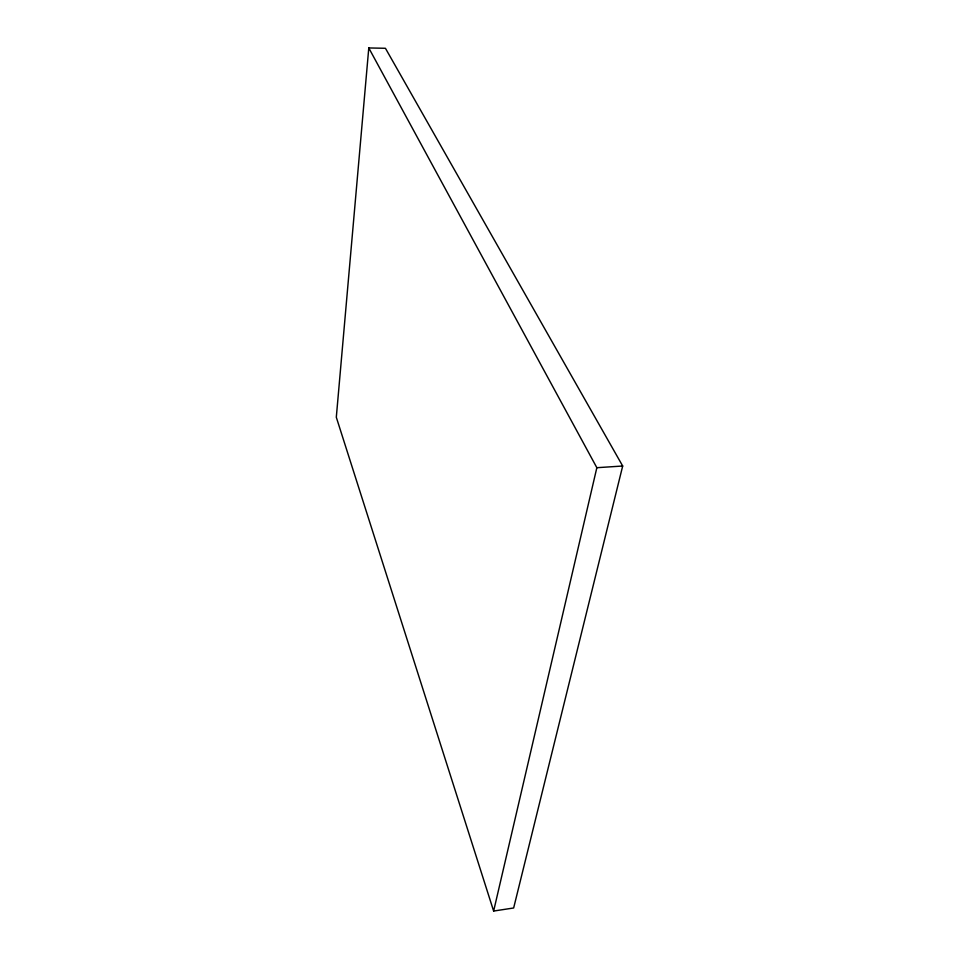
<?xml version="1.0" encoding="UTF-8"?>
<svg xmlns="http://www.w3.org/2000/svg" width="959" height="959" viewBox="0 0 959 959"><rect width="100%" height="100%" fill="white"/><g stroke="black" fill="none" stroke-linecap="round" stroke-linejoin="round"><path stroke-width="1.44" d="M368.783 47.95L336.309 417.249L493.633 911.05L513.652 907.981L622.691 466.014L385.434 48.286L368.783 47.95L596.846 467.704L493.633 911.05M596.846 467.704L622.691 466.014"/></g></svg>
